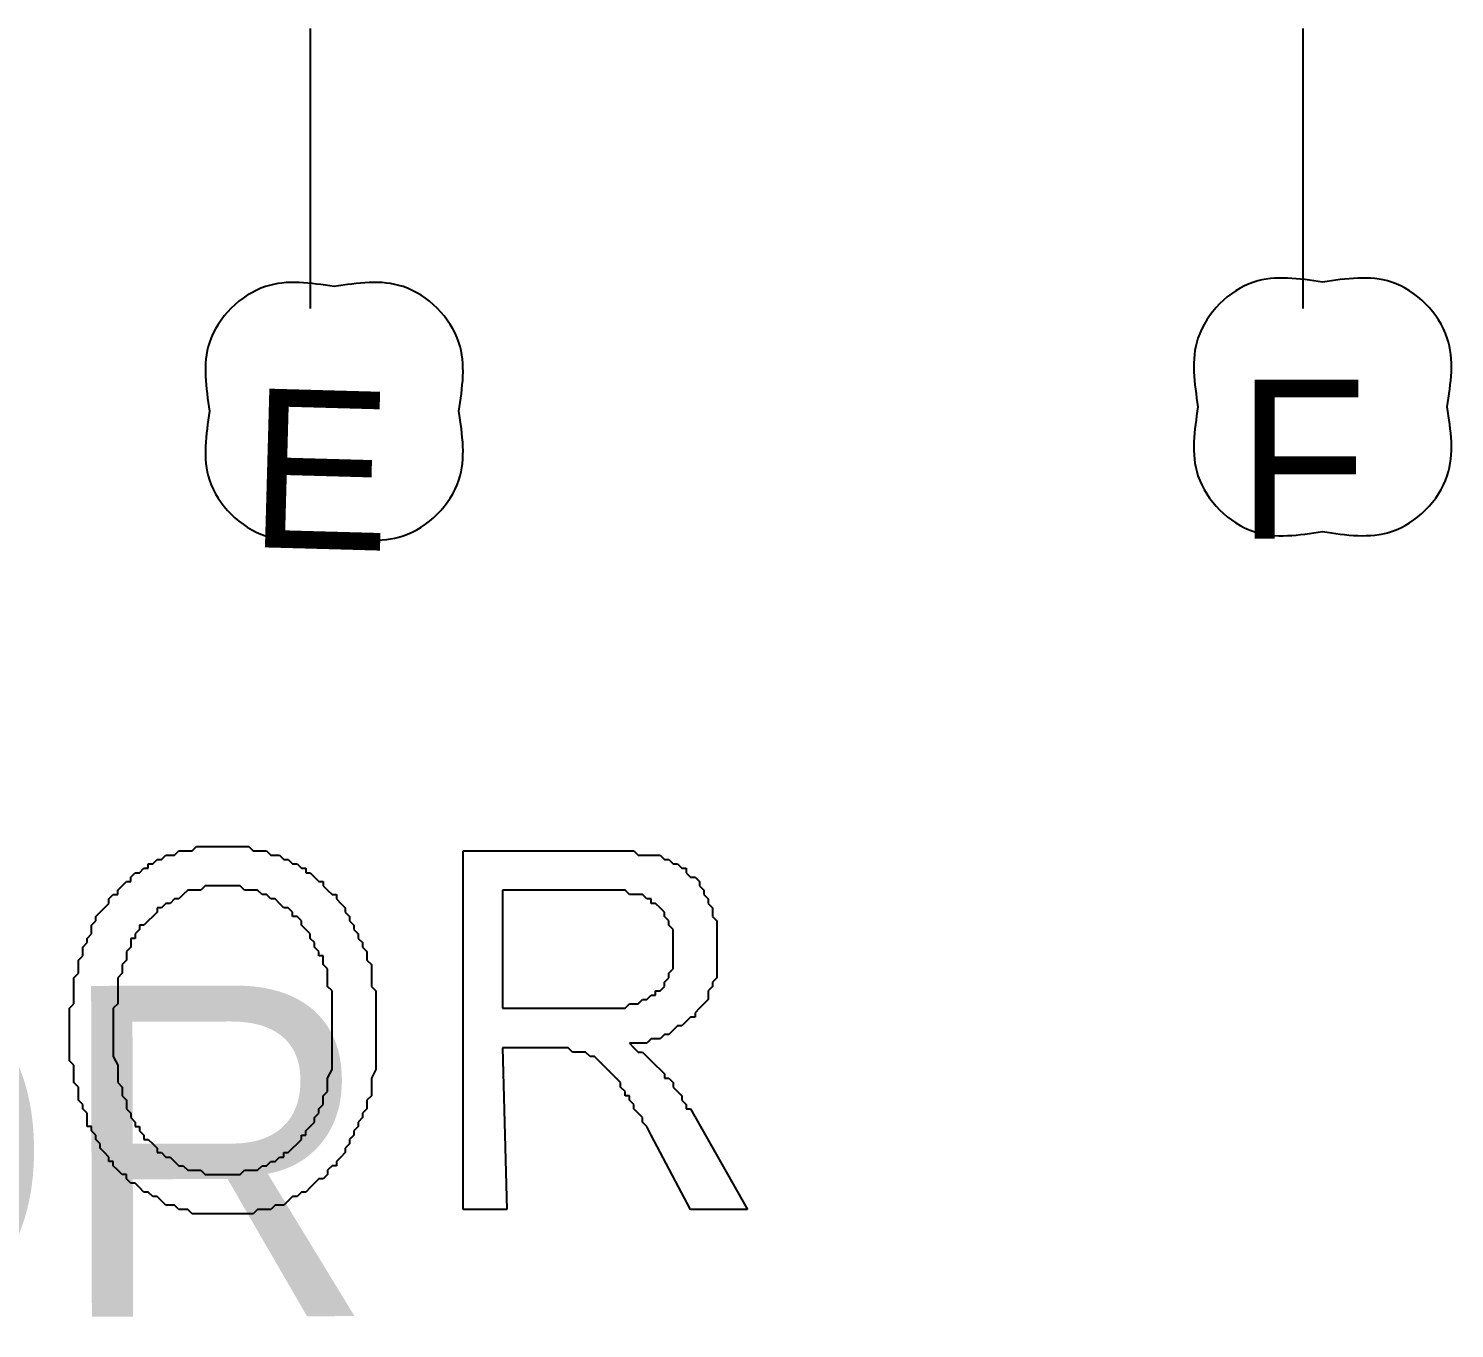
# Model space of a CAD drawing. Header units: millimetres. Extents: x 30 to 55791, y -4580 to 38782.
# Drawn here: x 11615 to 13534, y 6646 to 8395 of the extents above; entities that cross this region are included whole.
import ezdxf

# ---------------------------------------------------------------- set-up
doc = ezdxf.new("R2010")
doc.units = ezdxf.units.MM
doc.layers.add('A-ARCH-REF', color=8, linetype='CONTINUOUS')

msp = doc.modelspace()

# ---------------------------------------------------------------- linework, layer by layer
at = {"layer": 'A-ARCH-REF'}
for p, q in [((11994.2, 8395), (11994.2, 8018.4)), ((13330, 8395), (13330, 8018.4)), ((11835.4, 7288.7), (11841.2, 7294.6)), ((11841.2, 7294.6), (11847.1, 7294.6)), ((11847.1, 7294.6), (11853, 7294.6)), ((11853, 7294.6), (11858.9, 7294.6)), ((11858.9, 7294.6), (11864.8, 7294.6)), ((11864.8, 7294.6), (11870.7, 7294.6)), ((11870.7, 7294.6), (11876.5, 7294.6)), ((11876.5, 7294.6), (11882.4, 7294.6)), ((11882.4, 7294.6), (11888.3, 7294.6)), ((11888.3, 7294.6), (11894.2, 7294.6)), ((11894.2, 7294.6), (11900.1, 7294.6)), ((11900.1, 7294.6), (11906, 7294.6)), ((11906, 7294.6), (11911.9, 7294.6)), ((11911.9, 7294.6), (11917.7, 7288.7)), ((11782.4, 7271.1), (11788.3, 7277)), ((11788.3, 7277), (11794.2, 7277)), ((11794.2, 7277), (11800, 7282.8)), ((11800, 7282.8), (11805.9, 7282.8)), ((11805.9, 7282.8), (11811.8, 7282.8)), ((11811.8, 7282.8), (11817.7, 7288.7)), ((11817.7, 7288.7), (11823.6, 7288.7)), ((11823.6, 7288.7), (11829.5, 7288.7)), ((11829.5, 7288.7), (11835.4, 7288.7)), ((11917.7, 7288.7), (11923.6, 7288.7)), ((11923.6, 7288.7), (11929.5, 7288.7)), ((11929.5, 7288.7), (11935.4, 7288.7)), ((11935.4, 7288.7), (11941.3, 7282.8)), ((11941.3, 7282.8), (11947.2, 7282.8)), ((11947.2, 7282.8), (11953, 7282.8)), ((11953, 7282.8), (11958.9, 7277)), ((11958.9, 7277), (11964.8, 7277)), ((11964.8, 7277), (11970.7, 7271.1)), ((12200.2, 6806.2), (12200.2, 7288.7)), ((12200.2, 7288.7), (12388.5, 7288.7)), ((12388.5, 7288.7), (12400.3, 7288.7)), ((12400.3, 7288.7), (12406.1, 7288.7)), ((12406.1, 7288.7), (12412, 7288.7)), ((12412, 7288.7), (12417.9, 7288.7)), ((12417.9, 7288.7), (12423.8, 7288.7)), ((12423.8, 7288.7), (12429.7, 7288.7)), ((12429.7, 7288.7), (12435.6, 7282.8)), ((12435.6, 7282.8), (12441.4, 7282.8)), ((12441.4, 7282.8), (12447.3, 7282.8)), ((12447.3, 7282.8), (12453.2, 7282.8)), ((12453.2, 7282.8), (12459.1, 7282.8)), ((12459.1, 7282.8), (12465, 7282.8)), ((12465, 7282.8), (12470.9, 7277)), ((12470.9, 7277), (12476.7, 7277)), ((12476.7, 7277), (12482.6, 7271.1)), ((11753, 7253.4), (11758.9, 7259.3)), ((11753, 7247.5), (11753, 7253.4)), ((11758.9, 7259.3), (11764.7, 7259.3)), ((11764.7, 7259.3), (11770.6, 7265.2)), ((11770.6, 7265.2), (11776.5, 7265.2)), ((11776.5, 7265.2), (11776.5, 7271.1)), ((11776.5, 7271.1), (11782.4, 7271.1)), ((11970.7, 7271.1), (11976.6, 7271.1)), ((11976.6, 7271.1), (11982.5, 7265.2)), ((11982.5, 7265.2), (11988.3, 7265.2)), ((11988.3, 7265.2), (11988.3, 7259.3)), ((11988.3, 7259.3), (11994.2, 7259.3)), ((11994.2, 7259.3), (12000.1, 7253.4)), ((12000.1, 7253.4), (12006, 7247.5)), ((12482.6, 7271.1), (12488.5, 7271.1)), ((12488.5, 7271.1), (12494.4, 7265.2)), ((12494.4, 7265.2), (12500.3, 7265.2)), ((12500.3, 7265.2), (12500.3, 7259.3)), ((12500.3, 7259.3), (12506.2, 7253.4)), ((12506.2, 7253.4), (12512.1, 7253.4)), ((12512.1, 7253.4), (12517.9, 7247.5)), ((11735.3, 7235.8), (11741.2, 7241.7)), ((11735.3, 7229.9), (11735.3, 7235.8)), ((11741.2, 7241.7), (11747.1, 7247.5)), ((11747.1, 7247.5), (11753, 7247.5)), ((11829.5, 7235.8), (11823.6, 7229.9)), ((11835.4, 7235.8), (11829.5, 7235.8)), ((11841.2, 7235.8), (11835.4, 7235.8)), ((11847.1, 7235.8), (11841.2, 7235.8)), ((11853, 7241.7), (11847.1, 7235.8)), ((11858.9, 7241.7), (11853, 7241.7)), ((11864.8, 7241.7), (11858.9, 7241.7)), ((11870.7, 7241.7), (11864.8, 7241.7)), ((11876.5, 7241.7), (11870.7, 7241.7)), ((11882.4, 7241.7), (11876.5, 7241.7)), ((11888.3, 7241.7), (11882.4, 7241.7)), ((11894.2, 7241.7), (11888.3, 7241.7)), ((11900.1, 7241.7), (11894.2, 7241.7)), ((11906, 7235.8), (11900.1, 7241.7)), ((11911.9, 7235.8), (11906, 7235.8)), ((11917.7, 7235.8), (11911.9, 7235.8)), ((11923.6, 7235.8), (11917.7, 7235.8)), ((11929.5, 7229.9), (11923.6, 7235.8)), ((12006, 7247.5), (12011.9, 7247.5)), ((12011.9, 7247.5), (12011.9, 7241.7)), ((12011.9, 7241.7), (12017.8, 7235.8)), ((12017.8, 7235.8), (12023.7, 7229.9)), ((12394.4, 7235.8), (12253.1, 7235.8)), ((12253.1, 7235.8), (12253.1, 7076.9)), ((12406.1, 7235.8), (12394.4, 7235.8)), ((12412, 7235.8), (12406.1, 7235.8)), ((12417.9, 7235.8), (12412, 7235.8)), ((12423.8, 7229.9), (12417.9, 7235.8)), ((12517.9, 7247.5), (12517.9, 7241.7)), ((12517.9, 7241.7), (12523.8, 7235.8)), ((12523.8, 7235.8), (12523.8, 7229.9)), ((11717.7, 7212.2), (11723.6, 7218.1)), ((11723.6, 7224), (11729.4, 7229.9)), ((11723.6, 7218.1), (11723.6, 7224)), ((11729.4, 7229.9), (11735.3, 7229.9)), ((11800, 7218.1), (11794.2, 7212.2)), ((11805.9, 7218.1), (11800, 7218.1)), ((11811.8, 7224), (11805.9, 7218.1)), ((11817.7, 7224), (11811.8, 7224)), ((11823.6, 7229.9), (11817.7, 7224)), ((11935.4, 7229.9), (11929.5, 7229.9)), ((11941.3, 7224), (11935.4, 7229.9)), ((11947.2, 7224), (11941.3, 7224)), ((11953, 7218.1), (11947.2, 7224)), ((11958.9, 7212.2), (11953, 7218.1)), ((12023.7, 7229.9), (12029.5, 7229.9)), ((12029.5, 7229.9), (12029.5, 7224)), ((12029.5, 7224), (12035.4, 7218.1)), ((12035.4, 7218.1), (12041.3, 7212.2)), ((12429.7, 7229.9), (12423.8, 7229.9)), ((12435.6, 7229.9), (12429.7, 7229.9)), ((12441.4, 7229.9), (12435.6, 7229.9)), ((12447.3, 7224), (12441.4, 7229.9)), ((12453.2, 7224), (12447.3, 7224)), ((12453.2, 7218.1), (12453.2, 7224)), ((12459.1, 7218.1), (12453.2, 7218.1)), ((12465, 7212.2), (12459.1, 7218.1)), ((12523.8, 7229.9), (12529.7, 7224)), ((12529.7, 7224), (12529.7, 7218.1)), ((12529.7, 7218.1), (12535.6, 7212.2)), ((11705.9, 7200.5), (11711.8, 7206.3)), ((11705.9, 7194.6), (11705.9, 7200.5)), ((11711.8, 7206.3), (11717.7, 7212.2)), ((11782.4, 7200.5), (11776.5, 7194.6)), ((11788.3, 7206.3), (11782.4, 7200.5)), ((11794.2, 7212.2), (11788.3, 7212.2)), ((11788.3, 7212.2), (11788.3, 7206.3)), ((11964.8, 7212.2), (11958.9, 7212.2)), ((11970.7, 7206.3), (11964.8, 7212.2)), ((11970.7, 7200.5), (11970.7, 7206.3)), ((11976.6, 7200.5), (11970.7, 7200.5)), ((11982.5, 7194.6), (11976.6, 7200.5)), ((12041.3, 7212.2), (12041.3, 7206.3)), ((12041.3, 7206.3), (12047.2, 7200.5)), ((12047.2, 7200.5), (12047.2, 7194.6)), ((12470.9, 7206.3), (12465, 7212.2)), ((12470.9, 7200.5), (12470.9, 7206.3)), ((12476.7, 7194.6), (12470.9, 7200.5)), ((12535.6, 7212.2), (12535.6, 7206.3)), ((12535.6, 7206.3), (12535.6, 7200.5)), ((12535.6, 7200.5), (12541.5, 7194.6)), ((11694.1, 7171), (11700, 7176.9)), ((11700, 7188.7), (11705.9, 7194.6)), ((11700, 7182.8), (11700, 7188.7)), ((11700, 7176.9), (11700, 7182.8)), ((11764.7, 7182.8), (11758.9, 7176.9)), ((11758.9, 7176.9), (11758.9, 7171)), ((11770.6, 7188.7), (11764.7, 7188.7)), ((11764.7, 7188.7), (11764.7, 7182.8)), ((11776.5, 7194.6), (11770.6, 7188.7)), ((11982.5, 7188.7), (11982.5, 7194.6)), ((11988.3, 7182.8), (11982.5, 7188.7)), ((11994.2, 7176.9), (11988.3, 7182.8)), ((11994.2, 7171), (11994.2, 7176.9)), ((12047.2, 7194.6), (12053.1, 7188.7)), ((12053.1, 7188.7), (12053.1, 7182.8)), ((12053.1, 7182.8), (12059, 7176.9)), ((12059, 7176.9), (12059, 7171)), ((12476.7, 7188.7), (12476.7, 7194.6)), ((12482.6, 7182.8), (12476.7, 7188.7)), ((12482.6, 7176.9), (12482.6, 7182.8)), ((12482.6, 7171), (12482.6, 7176.9)), ((12541.5, 7194.6), (12541.5, 7188.7)), ((12541.5, 7188.7), (12541.5, 7182.8)), ((12541.5, 7182.8), (12541.5, 7176.9)), ((12541.5, 7176.9), (12541.5, 7171)), ((11688.2, 7159.3), (11694.1, 7165.2)), ((11688.2, 7153.4), (11688.2, 7159.3)), ((11694.1, 7165.2), (11694.1, 7171)), ((11753, 7159.3), (11747.1, 7153.4)), ((11758.9, 7171), (11753, 7171)), ((11753, 7171), (11753, 7165.2)), ((11753, 7165.2), (11753, 7159.3)), ((12000.1, 7165.2), (11994.2, 7171)), ((12000.1, 7159.3), (12000.1, 7165.2)), ((12006, 7153.4), (12000.1, 7159.3)), ((12059, 7171), (12064.8, 7165.2)), ((12064.8, 7165.2), (12064.8, 7159.3)), ((12064.8, 7159.3), (12070.7, 7153.4)), ((12482.6, 7165.2), (12482.6, 7171)), ((12482.6, 7159.3), (12482.6, 7165.2)), ((12482.6, 7153.4), (12482.6, 7159.3)), ((12541.5, 7171), (12541.5, 7159.3)), ((12541.5, 7159.3), (12541.5, 7153.4)), ((11682.4, 7141.6), (11688.2, 7147.5)), ((11682.4, 7135.7), (11682.4, 7141.6)), ((11688.2, 7147.5), (11688.2, 7153.4)), ((11747.1, 7141.6), (11741.2, 7135.7)), ((11747.1, 7153.4), (11747.1, 7147.5)), ((11747.1, 7147.5), (11747.1, 7141.6)), ((12006, 7147.5), (12006, 7153.4)), ((12011.9, 7147.5), (12006, 7147.5)), ((12011.9, 7141.6), (12011.9, 7147.5)), ((12011.9, 7135.7), (12011.9, 7141.6)), ((12070.7, 7153.4), (12070.7, 7147.5)), ((12070.7, 7147.5), (12070.7, 7141.6)), ((12070.7, 7141.6), (12076.6, 7135.7)), ((12482.6, 7147.5), (12482.6, 7153.4)), ((12482.6, 7141.6), (12482.6, 7147.5)), ((12482.6, 7129.8), (12482.6, 7141.6)), ((12541.5, 7153.4), (12541.5, 7141.6)), ((12541.5, 7141.6), (12541.5, 7135.7)), ((11676.5, 7118.1), (11682.4, 7124)), ((11676.5, 7112.2), (11676.5, 7118.1)), ((11682.4, 7129.8), (11682.4, 7135.7)), ((11682.4, 7124), (11682.4, 7129.8)), ((11741.2, 7124), (11735.3, 7118.1)), ((11735.3, 7118.1), (11735.3, 7112.2)), ((11741.2, 7135.7), (11741.2, 7129.8)), ((11741.2, 7129.8), (11741.2, 7124)), ((12017.8, 7129.8), (12011.9, 7135.7)), ((12017.8, 7124), (12017.8, 7129.8)), ((12017.8, 7118.1), (12017.8, 7124)), ((12017.8, 7106.3), (12017.8, 7118.1)), ((12076.6, 7135.7), (12076.6, 7129.8)), ((12076.6, 7129.8), (12076.6, 7124)), ((12076.6, 7124), (12076.6, 7118.1)), ((12076.6, 7118.1), (12076.6, 7106.3)), ((12470.9, 7112.2), (12476.7, 7118.1)), ((12476.7, 7124), (12482.6, 7129.8)), ((12476.7, 7118.1), (12476.7, 7124)), ((12541.5, 7118.1), (12535.6, 7112.2)), ((12541.5, 7135.7), (12541.5, 7129.8)), ((12541.5, 7129.8), (12541.5, 7124)), ((12541.5, 7124), (12541.5, 7118.1)), ((11676.5, 7106.3), (11676.5, 7112.2)), ((11676.5, 7100.4), (11676.5, 7106.3)), ((11676.5, 7088.7), (11676.5, 7100.4)), ((11735.3, 7112.2), (11735.3, 7106.3)), ((11735.3, 7106.3), (11735.3, 7100.4)), ((11735.3, 7100.4), (11735.3, 7088.7)), ((12023.7, 7100.4), (12017.8, 7106.3)), ((12023.7, 7094.5), (12023.7, 7100.4)), ((12076.6, 7106.3), (12082.5, 7100.4)), ((12082.5, 7100.4), (12082.5, 7094.5)), ((12459.1, 7094.5), (12459.1, 7100.4)), ((12459.1, 7100.4), (12465, 7100.4)), ((12465, 7100.4), (12470.9, 7106.3)), ((12470.9, 7106.3), (12470.9, 7112.2)), ((12535.6, 7106.3), (12529.7, 7100.4)), ((12529.7, 7100.4), (12529.7, 7094.5)), ((12535.6, 7112.2), (12535.6, 7106.3)), ((11670.6, 7076.9), (11676.5, 7082.8)), ((11676.5, 7082.8), (11676.5, 7088.7)), ((11735.3, 7082.8), (11729.4, 7076.9)), ((11735.3, 7088.7), (11735.3, 7082.8)), ((12023.7, 7088.7), (12023.7, 7094.5)), ((12023.7, 7082.8), (12023.7, 7088.7)), ((12023.7, 7076.9), (12023.7, 7082.8)), ((12082.5, 7094.5), (12082.5, 7088.7)), ((12082.5, 7088.7), (12082.5, 7082.8)), ((12082.5, 7082.8), (12082.5, 7076.9)), ((12417.9, 7076.9), (12423.8, 7082.8)), ((12423.8, 7082.8), (12429.7, 7082.8)), ((12429.7, 7082.8), (12435.6, 7082.8)), ((12435.6, 7082.8), (12441.4, 7088.7)), ((12441.4, 7088.7), (12447.3, 7088.7)), ((12447.3, 7088.7), (12453.2, 7094.5)), ((12453.2, 7094.5), (12459.1, 7094.5)), ((12523.8, 7082.8), (12517.9, 7076.9)), ((12529.7, 7088.7), (12523.8, 7082.8)), ((12529.7, 7094.5), (12529.7, 7088.7)), ((11670.6, 7071), (11670.6, 7076.9)), ((11670.6, 7065.1), (11670.6, 7071)), ((11670.6, 7053.4), (11670.6, 7065.1)), ((11729.4, 7076.9), (11729.4, 7071)), ((11729.4, 7071), (11729.4, 7059.2)), ((12023.7, 7071), (12023.7, 7076.9)), ((12023.7, 7059.2), (12023.7, 7071)), ((12082.5, 7076.9), (12082.5, 7071)), ((12082.5, 7071), (12082.5, 7059.2)), ((12253.1, 7076.9), (12376.7, 7076.9)), ((12376.7, 7076.9), (12388.5, 7076.9)), ((12388.5, 7076.9), (12394.4, 7076.9)), ((12394.4, 7076.9), (12400.3, 7076.9)), ((12400.3, 7076.9), (12406.1, 7076.9)), ((12406.1, 7076.9), (12412, 7076.9)), ((12412, 7076.9), (12417.9, 7076.9)), ((12506.2, 7065.1), (12500.3, 7059.2)), ((12512.1, 7065.1), (12506.2, 7065.1)), ((12517.9, 7076.9), (12512.1, 7071)), ((12512.1, 7071), (12512.1, 7065.1)), ((11670.6, 7047.5), (11670.6, 7053.4)), ((11670.6, 7041.6), (11670.6, 7047.5)), ((11670.6, 7035.7), (11670.6, 7041.6)), ((11729.4, 7059.2), (11729.4, 7053.4)), ((11729.4, 7053.4), (11729.4, 7047.5)), ((11729.4, 7047.5), (11729.4, 7041.6)), ((11729.4, 7041.6), (11729.4, 7029.8)), ((12023.7, 7053.4), (12023.7, 7059.2)), ((12023.7, 7047.5), (12023.7, 7053.4)), ((12023.7, 7041.6), (12023.7, 7047.5)), ((12023.7, 7035.7), (12023.7, 7041.6)), ((12082.5, 7059.2), (12082.5, 7053.4)), ((12082.5, 7053.4), (12082.5, 7047.5)), ((12082.5, 7047.5), (12082.5, 7041.6)), ((12082.5, 7041.6), (12082.5, 7035.7)), ((12470.9, 7041.6), (12465, 7035.7)), ((12476.7, 7041.6), (12470.9, 7041.6)), ((12482.6, 7047.5), (12476.7, 7041.6)), ((12488.5, 7053.4), (12482.6, 7047.5)), ((12494.4, 7053.4), (12488.5, 7053.4)), ((12500.3, 7059.2), (12494.4, 7053.4)), ((11670.6, 7029.8), (11670.6, 7035.7)), ((11670.6, 7023.9), (11670.6, 7029.8)), ((11670.6, 7018), (11670.6, 7023.9)), ((11729.4, 7029.8), (11729.4, 7023.9)), ((11729.4, 7023.9), (11729.4, 7018)), ((12023.7, 7029.8), (12023.7, 7035.7)), ((12023.7, 7018), (12023.7, 7029.8)), ((12082.5, 7035.7), (12082.5, 7023.9)), ((12082.5, 7023.9), (12082.5, 7018)), ((12323.8, 7023.9), (12253.1, 7023.9)), ((12253.1, 7023.9), (12259, 6806.2)), ((12329.6, 7023.9), (12323.8, 7023.9)), ((12341.4, 7023.9), (12329.6, 7023.9)), ((12347.3, 7018), (12341.4, 7023.9)), ((12429.7, 7029.8), (12423.8, 7029.8)), ((12423.8, 7029.8), (12429.7, 7023.9)), ((12441.4, 7029.8), (12429.7, 7029.8)), ((12429.7, 7023.9), (12435.6, 7018)), ((12447.3, 7029.8), (12441.4, 7029.8)), ((12453.2, 7035.7), (12447.3, 7029.8)), ((12459.1, 7035.7), (12453.2, 7035.7)), ((12465, 7035.7), (12459.1, 7035.7)), ((11670.6, 7006.3), (11670.6, 7018)), ((11676.5, 7000.4), (11670.6, 7006.3)), ((11729.4, 7018), (11729.4, 7012.2)), ((11729.4, 7012.2), (11735.3, 7000.4)), ((12023.7, 7012.2), (12023.7, 7018)), ((12023.7, 7006.3), (12023.7, 7012.2)), ((12023.7, 7000.4), (12023.7, 7006.3)), ((12082.5, 7018), (12082.5, 7012.2)), ((12082.5, 7012.2), (12082.5, 7006.3)), ((12082.5, 7006.3), (12082.5, 7000.4)), ((12353.2, 7018), (12347.3, 7018)), ((12359.1, 7018), (12353.2, 7018)), ((12364.9, 7018), (12359.1, 7018)), ((12370.8, 7012.2), (12364.9, 7018)), ((12376.7, 7012.2), (12370.8, 7012.2)), ((12382.6, 7006.3), (12376.7, 7012.2)), ((12388.5, 7000.4), (12382.6, 7006.3)), ((12435.6, 7018), (12441.4, 7018)), ((12441.4, 7018), (12447.3, 7012.2)), ((12447.3, 7012.2), (12453.2, 7006.3)), ((12453.2, 7006.3), (12459.1, 7000.4)), ((11676.5, 6994.5), (11676.5, 7000.4)), ((11676.5, 6988.6), (11676.5, 6994.5)), ((11676.5, 6982.7), (11676.5, 6988.6)), ((11735.3, 7000.4), (11735.3, 6994.5)), ((11735.3, 6994.5), (11735.3, 6988.6)), ((11735.3, 6988.6), (11735.3, 6982.7)), ((12017.8, 6982.7), (12023.7, 6994.5)), ((12023.7, 6994.5), (12023.7, 7000.4)), ((12082.5, 6994.5), (12076.6, 6982.7)), ((12082.5, 7000.4), (12082.5, 6994.5)), ((12394.4, 6994.5), (12388.5, 7000.4)), ((12400.3, 6988.6), (12394.4, 6994.5)), ((12406.1, 6982.7), (12400.3, 6988.6)), ((12459.1, 7000.4), (12465, 6994.5)), ((12465, 6994.5), (12470.9, 6988.6)), ((12470.9, 6988.6), (12470.9, 6982.7)), ((11676.5, 6976.9), (11676.5, 6982.7)), ((11682.4, 6971), (11676.5, 6976.9)), ((11682.4, 6965.1), (11682.4, 6971)), ((11682.4, 6959.2), (11682.4, 6965.1)), ((11735.3, 6982.7), (11735.3, 6976.9)), ((11735.3, 6976.9), (11741.2, 6971)), ((11741.2, 6971), (11741.2, 6965.1)), ((11741.2, 6965.1), (11741.2, 6959.2)), ((12011.9, 6959.2), (12017.8, 6965.1)), ((12017.8, 6976.9), (12017.8, 6982.7)), ((12017.8, 6971), (12017.8, 6976.9)), ((12017.8, 6965.1), (12017.8, 6971)), ((12076.6, 6982.7), (12076.6, 6976.9)), ((12076.6, 6976.9), (12076.6, 6971)), ((12076.6, 6971), (12076.6, 6965.1)), ((12076.6, 6965.1), (12076.6, 6959.2)), ((12412, 6976.9), (12406.1, 6982.7)), ((12412, 6971), (12412, 6976.9)), ((12417.9, 6965.1), (12412, 6971)), ((12417.9, 6959.2), (12417.9, 6965.1)), ((12470.9, 6982.7), (12476.7, 6982.7)), ((12476.7, 6982.7), (12482.6, 6976.9)), ((12482.6, 6976.9), (12482.6, 6971)), ((12482.6, 6971), (12488.5, 6965.1)), ((12488.5, 6965.1), (12494.4, 6959.2)), ((11682.4, 6953.3), (11682.4, 6959.2)), ((11688.2, 6947.4), (11682.4, 6953.3)), ((11688.2, 6941.6), (11688.2, 6947.4)), ((11741.2, 6959.2), (11747.1, 6953.3)), ((11747.1, 6953.3), (11747.1, 6947.4)), ((11747.1, 6947.4), (11747.1, 6941.6)), ((12006, 6941.6), (12011.9, 6947.4)), ((12011.9, 6953.3), (12011.9, 6959.2)), ((12011.9, 6947.4), (12011.9, 6953.3)), ((12076.6, 6959.2), (12070.7, 6953.3)), ((12070.7, 6953.3), (12070.7, 6947.4)), ((12070.7, 6947.4), (12070.7, 6941.6)), ((12423.8, 6959.2), (12417.9, 6959.2)), ((12423.8, 6953.3), (12423.8, 6959.2)), ((12429.7, 6947.4), (12423.8, 6953.3)), ((12429.7, 6941.6), (12429.7, 6947.4)), ((12494.4, 6959.2), (12494.4, 6953.3)), ((12494.4, 6953.3), (12500.3, 6947.4)), ((12500.3, 6947.4), (12500.3, 6941.6)), ((11694.1, 6935.7), (11688.2, 6941.6)), ((11694.1, 6923.9), (11694.1, 6935.7)), ((11747.1, 6941.6), (11753, 6935.7)), ((11753, 6935.7), (11753, 6929.8)), ((11753, 6929.8), (11758.9, 6923.9)), ((12000.1, 6929.8), (12006, 6935.7)), ((12000.1, 6923.9), (12000.1, 6929.8)), ((12006, 6935.7), (12006, 6941.6)), ((12064.8, 6929.8), (12059, 6923.9)), ((12070.7, 6941.6), (12064.8, 6935.7)), ((12064.8, 6935.7), (12064.8, 6929.8)), ((12435.6, 6935.7), (12429.7, 6941.6)), ((12441.4, 6929.8), (12435.6, 6935.7)), ((12441.4, 6923.9), (12441.4, 6929.8)), ((12500.3, 6941.6), (12506.2, 6941.6)), ((12506.2, 6941.6), (12582.7, 6806.2)), ((11694.1, 6918), (11694.1, 6923.9)), ((11700, 6918), (11694.1, 6918)), ((11700, 6912.1), (11700, 6918)), ((11705.9, 6906.2), (11700, 6912.1)), ((11758.9, 6923.9), (11758.9, 6918)), ((11758.9, 6918), (11764.7, 6918)), ((11764.7, 6918), (11764.7, 6912.1)), ((11764.7, 6912.1), (11770.6, 6906.2)), ((11988.3, 6912.1), (11994.2, 6918)), ((11988.3, 6906.2), (11988.3, 6912.1)), ((11994.2, 6918), (12000.1, 6923.9)), ((12059, 6918), (12053.1, 6912.1)), ((12053.1, 6912.1), (12053.1, 6906.2)), ((12059, 6923.9), (12059, 6918)), ((12447.3, 6918), (12441.4, 6923.9)), ((12453.2, 6906.2), (12447.3, 6918)), ((11705.9, 6900.4), (11705.9, 6906.2)), ((11711.8, 6894.5), (11705.9, 6900.4)), ((11711.8, 6888.6), (11711.8, 6894.5)), ((11717.7, 6882.7), (11711.8, 6888.6)), ((11770.6, 6906.2), (11770.6, 6900.4)), ((11770.6, 6900.4), (11776.5, 6900.4)), ((11776.5, 6900.4), (11782.4, 6894.5)), ((11782.4, 6894.5), (11788.3, 6888.6)), ((11788.3, 6888.6), (11788.3, 6882.7)), ((11964.8, 6882.7), (11970.7, 6888.6)), ((11970.7, 6888.6), (11976.6, 6894.5)), ((11976.6, 6894.5), (11982.5, 6900.4)), ((11982.5, 6900.4), (11982.5, 6906.2)), ((11982.5, 6906.2), (11988.3, 6906.2)), ((12047.2, 6894.5), (12041.3, 6888.6)), ((12041.3, 6888.6), (12041.3, 6882.7)), ((12053.1, 6906.2), (12047.2, 6900.4)), ((12047.2, 6900.4), (12047.2, 6894.5)), ((12506.2, 6806.2), (12453.2, 6906.2)), ((11723.6, 6876.8), (11717.7, 6882.7)), ((11723.6, 6870.9), (11723.6, 6876.8)), ((11729.4, 6870.9), (11723.6, 6870.9)), ((11729.4, 6865.1), (11729.4, 6870.9)), ((11788.3, 6882.7), (11794.2, 6882.7)), ((11794.2, 6882.7), (11800, 6876.8)), ((11800, 6876.8), (11805.9, 6876.8)), ((11805.9, 6876.8), (11811.8, 6870.9)), ((11811.8, 6870.9), (11817.7, 6865.1)), ((11935.4, 6865.1), (11941.3, 6870.9)), ((11941.3, 6870.9), (11947.2, 6870.9)), ((11947.2, 6870.9), (11953, 6876.8)), ((11953, 6876.8), (11958.9, 6876.8)), ((11958.9, 6876.8), (11958.9, 6882.7)), ((11958.9, 6882.7), (11964.8, 6882.7)), ((12035.4, 6876.8), (12029.5, 6870.9)), ((12029.5, 6870.9), (12029.5, 6865.1)), ((12041.3, 6882.7), (12035.4, 6876.8)), ((11735.3, 6859.2), (11729.4, 6865.1)), ((11741.2, 6853.3), (11735.3, 6859.2)), ((11747.1, 6853.3), (11741.2, 6853.3)), ((11747.1, 6847.4), (11747.1, 6853.3)), ((11817.7, 6865.1), (11823.6, 6865.1)), ((11823.6, 6865.1), (11829.5, 6859.2)), ((11829.5, 6859.2), (11835.4, 6859.2)), ((11835.4, 6859.2), (11841.2, 6859.2)), ((11841.2, 6859.2), (11847.1, 6859.2)), ((11847.1, 6859.2), (11853, 6853.3)), ((11853, 6853.3), (11858.9, 6853.3)), ((11858.9, 6853.3), (11864.8, 6853.3)), ((11864.8, 6853.3), (11870.7, 6853.3)), ((11870.7, 6853.3), (11876.5, 6853.3)), ((11876.5, 6853.3), (11882.4, 6853.3)), ((11882.4, 6853.3), (11888.3, 6853.3)), ((11888.3, 6853.3), (11894.2, 6853.3)), ((11894.2, 6853.3), (11900.1, 6853.3)), ((11900.1, 6853.3), (11906, 6859.2)), ((11906, 6859.2), (11911.9, 6859.2)), ((11911.9, 6859.2), (11917.7, 6859.2)), ((11917.7, 6859.2), (11923.6, 6859.2)), ((11923.6, 6859.2), (11929.5, 6865.1)), ((11929.5, 6865.1), (11935.4, 6865.1)), ((12017.8, 6853.3), (12011.9, 6847.4)), ((12023.7, 6865.1), (12017.8, 6859.2)), ((12017.8, 6859.2), (12017.8, 6853.3)), ((12029.5, 6865.1), (12023.7, 6865.1)), ((11753, 6841.5), (11747.1, 6847.4)), ((11758.9, 6841.5), (11753, 6841.5)), ((11764.7, 6835.6), (11758.9, 6841.5)), ((11770.6, 6829.7), (11764.7, 6835.6)), ((11994.2, 6835.6), (11988.3, 6829.7)), ((12000.1, 6841.5), (11994.2, 6835.6)), ((12006, 6847.4), (12000.1, 6841.5)), ((12011.9, 6847.4), (12006, 6847.4)), ((11776.5, 6829.7), (11770.6, 6829.7)), ((11782.4, 6823.9), (11776.5, 6829.7)), ((11788.3, 6823.9), (11782.4, 6823.9)), ((11794.2, 6818), (11788.3, 6823.9)), ((11800, 6812.1), (11794.2, 6818)), ((11805.9, 6812.1), (11800, 6812.1)), ((11811.8, 6812.1), (11805.9, 6812.1)), ((11817.7, 6806.2), (11811.8, 6812.1)), ((11947.2, 6812.1), (11941.3, 6806.2)), ((11953, 6812.1), (11947.2, 6812.1)), ((11958.9, 6812.1), (11953, 6812.1)), ((11964.8, 6818), (11958.9, 6812.1)), ((11970.7, 6823.9), (11964.8, 6818)), ((11976.6, 6823.9), (11970.7, 6823.9)), ((11982.5, 6829.7), (11976.6, 6823.9)), ((11988.3, 6829.7), (11982.5, 6829.7)), ((11823.6, 6806.2), (11817.7, 6806.2)), ((11829.5, 6806.2), (11823.6, 6806.2)), ((11835.4, 6800.3), (11829.5, 6806.2)), ((11841.2, 6800.3), (11835.4, 6800.3)), ((11847.1, 6800.3), (11841.2, 6800.3)), ((11853, 6800.3), (11847.1, 6800.3)), ((11858.9, 6800.3), (11853, 6800.3)), ((11864.8, 6800.3), (11858.9, 6800.3)), ((11870.7, 6800.3), (11864.8, 6800.3)), ((11876.5, 6800.3), (11870.7, 6800.3)), ((11882.4, 6800.3), (11876.5, 6800.3)), ((11888.3, 6800.3), (11882.4, 6800.3)), ((11894.2, 6800.3), (11888.3, 6800.3)), ((11900.1, 6800.3), (11894.2, 6800.3)), ((11906, 6800.3), (11900.1, 6800.3)), ((11911.9, 6800.3), (11906, 6800.3)), ((11917.7, 6800.3), (11911.9, 6800.3)), ((11923.6, 6806.2), (11917.7, 6800.3)), ((11929.5, 6806.2), (11923.6, 6806.2)), ((11935.4, 6806.2), (11929.5, 6806.2)), ((11941.3, 6806.2), (11935.4, 6806.2)), ((12259, 6806.2), (12200.2, 6806.2)), ((12582.7, 6806.2), (12506.2, 6806.2))]:
    msp.add_line(p, q, dxfattribs=at)
for points in [[(13356.5, 8053.7), (13263.8, 8053.7), (13188.8, 7978.6), (13188.8, 7886)], [(13524.2, 7886), (13524.2, 7978.6), (13449.1, 8053.7), (13356.5, 8053.7)], [(12026.6, 8047.8), (11934, 8047.8), (11858.9, 7972.7), (11858.9, 7880.1)], [(12194.3, 7880.1), (12194.3, 7972.7), (12119.2, 8047.8), (12026.6, 8047.8)], [(13188.8, 7886), (13188.8, 7793.4), (13263.8, 7718.3), (13356.5, 7718.3)], [(13356.5, 7718.3), (13449.1, 7718.3), (13524.2, 7793.4), (13524.2, 7886)], [(11858.9, 7880.1), (11858.9, 7787.5), (11934, 7712.4), (12026.6, 7712.4)], [(12026.6, 7712.4), (12119.2, 7712.4), (12194.3, 7787.5), (12194.3, 7880.1)]]:
    msp.add_spline(points, degree=3, dxfattribs=at)

# ---------------------------------------------------------------- texts
for s, height, rotation, p in [('E', 213.6, -1.593, (11910, 7697.6)), ('GROUND FLOOR', 445.067, 0.1266, (7220.9, 6652.1))]:
    msp.add_text(s, height=height, rotation=rotation, dxfattribs=at).set_placement(p)
msp.add_text('F', height=213.6, dxfattribs=at).set_placement((13241.7, 7708.8))

doc.saveas('drawing.dxf')
